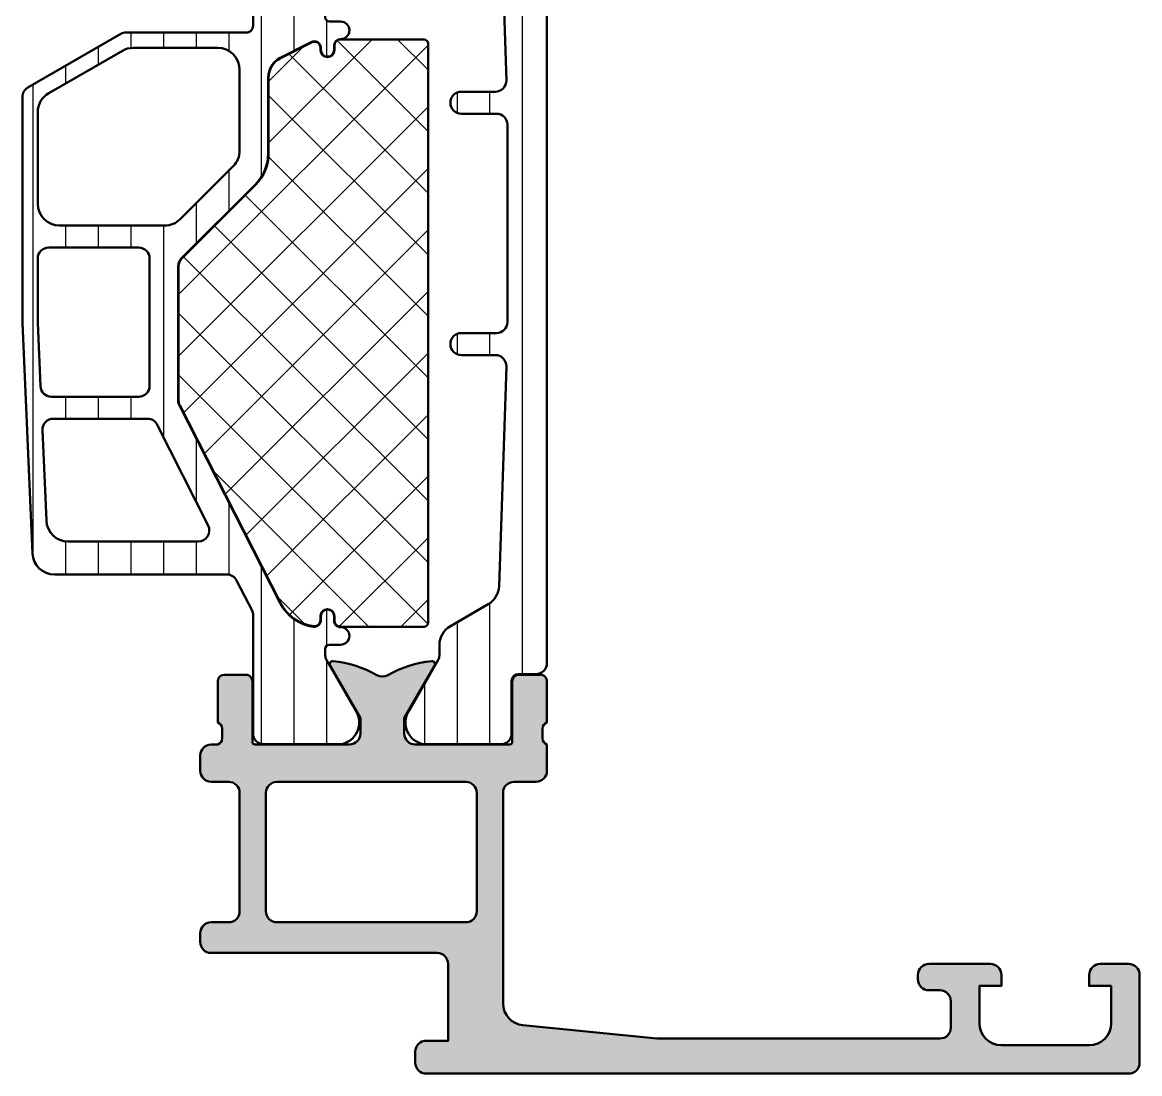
# Model space of a CAD drawing. Extents: x -30 to 40, y 0 to 85.
# Drawn here: x -10.9 to 40, y 0 to 47.9 of the extents above; entities that cross this region are included whole.
import ezdxf

# ---------------------------------------------------------------- set-up
doc = ezdxf.new("R2010")
doc.units = 0
for name, color, linetype, lineweight in [('0S-Alu contour', 7, 'Continuous', 50), ('0S-Alu hatch', 252, 'Continuous', 25), ('0S-Plastic contour', 254, 'Continuous', 50), ('0S-Plastic hatch', 253, 'Continuous', 25), ('0S-PT contour', 91, 'Continuous', 50), ('0S-PT hatch', 103, 'Continuous', 25)]:
    doc.layers.add(name, color=color, linetype=linetype, lineweight=lineweight)
pattern_1 = [(90, (0, 0), (-1.4859, 0), [])]

# ---------------------------------------------------------------- blocks, each defined once
blk = doc.blocks.new('345320__3B09C709_4C10_4AEC_80D9_E5B4F6D0C083_')
at = {"layer": '0S-Alu hatch'}
h = blk.add_hatch(color=256, dxfattribs=at)
edge = h.paths.add_edge_path()
edge.add_line((40, 0.5), (40, 4.50024366378784))
edge.add_arc((39.5, 4.50024366378784), 0.5, 0, 90)
edge.add_line((39.5, 5.00024366378784), (38.19999999999999, 5.000243663787841))
edge.add_arc((38.19999999999999, 4.50024366378784), 0.5000000000000009, 90, 180)
edge.add_line((37.69999999999999, 4.50024366378784), (37.69999999999999, 4.000243663787841))
edge.add_line((37.69999999999999, 4.000243663787841), (38.69999999999999, 4.000243663787841))
edge.add_line((38.69999999999999, 4.000243663787841), (38.69999999999996, 2.300243663787838))
edge.add_ellipse((37.69999999999996, 2.300243663787838), major_axis=(-1, 0), ratio=1, start_angle=90, end_angle=180, ccw=False)
edge.add_line((37.69999999999996, 1.300243663787838), (33.69999999999999, 1.300243663787824))
edge.add_ellipse((33.69999999999999, 2.300243663787824), major_axis=(-1, 0), ratio=1, start_angle=0, end_angle=90, ccw=False)
edge.add_line((32.69999999999999, 2.300243663787824), (32.69999999999999, 4.000243663787841))
edge.add_line((32.69999999999999, 4.000243663787841), (33.69999999999999, 4.000243663787841))
edge.add_line((33.69999999999999, 4.000243663787841), (33.69999999999999, 4.500243663787826))
edge.add_arc((33.19999999999999, 4.50024366378784), 0.5, 0, 90)
edge.add_line((33.19999999999999, 5.00024366378784), (30.40000000000001, 5.00024366378784))
edge.add_arc((30.40000000000001, 4.500243663787842), 0.4999999999999983, 90, 180)
edge.add_line((29.90000000000001, 4.500243663787842), (29.90000000000001, 4.300243663787824))
edge.add_arc((30.40000000000001, 4.300243663787826), 0.5, 180, 270)
edge.add_line((30.40000000000001, 3.800243663787826), (30.90000000000001, 3.800243663787824))
edge.add_ellipse((30.90000000000001, 3.300243663787825), major_axis=(-0.4999999999999992, 0), ratio=1, start_angle=180, end_angle=270, ccw=False)
edge.add_line((31.40000000000001, 3.300243663787825), (31.39999999999998, 2.099877357482897))
edge.add_ellipse((30.89999999999998, 2.099877357482909), major_axis=(-0.5, 0), ratio=1, start_angle=90, end_angle=180, ccw=False)
edge.add_line((30.89999999999998, 1.599877357482909), (17.9996823787689, 1.599877357482909))
edge.add_line((17.9996823787689, 1.599877357482909), (11.90017981529233, 2.209827899932861))
edge.add_ellipse((11.99968270752011, 3.204865503212653), major_axis=(-1.000000328751188, 0), ratio=1, start_angle=-2.6998692987945105e-06, end_angle=84.28945635411958, ccw=False)
edge.add_line((10.99968237876892, 3.204865456091029), (10.99968237876891, 12.79987716674805))
edge.add_ellipse((11.49966856308906, 12.79982517638786), major_axis=(-0.4999861870232295, 0), ratio=1, start_angle=269.9984167959701, end_angle=359.9940421790132, ccw=False)
edge.add_line((11.49968237876891, 13.29981136322021), (12.5, 13.29981136322021))
edge.add_arc((12.5, 13.79981136322022), 0.5000000000000036, 270.0000000000004, 360)
edge.add_line((13, 13.79981136322022), (13.00000000000001, 14.99999999999998))
edge.add_ellipse((13.07883644654306, 15.26752059199311), major_axis=(-0.2788950563274474, 0), ratio=1, start_angle=-1.164589374097602, end_angle=73.58012358050792, ccw=False)
edge.add_line((12.799999, 15.27318899999149), (12.799999, 15.72678299999149))
edge.add_ellipse((13.07886709564316, 15.73244365946855), major_axis=(-0.2789255417371435, 0), ratio=1, start_angle=-73.57540544464541, end_angle=1.1628700728869035, ccw=False)
edge.add_line((13, 15.99998699999148), (13, 17.879998))
edge.add_arc((12.7, 17.879998), 0.2999999999999971, 0, 90.00000000000067)
edge.add_line((12.7, 18.179998), (11.72002568095721, 18.179998))
edge.add_arc((11.72002568095721, 17.879998), 0.3000000000000007, 90, 180)
edge.add_line((11.42002568095721, 17.879998), (11.42002568095721, 15.11999999999999))
edge.add_ellipse((11.30002568095721, 15.12), major_axis=(-0.1200000000000045, 0), ratio=1, start_angle=89.9999999999967, end_angle=180, ccw=False)
edge.add_line((11.3000256809572, 15), (7.000000000000007, 15))
edge.add_ellipse((6.999999999999992, 15.5), major_axis=(-0.4999999999999983, 0), ratio=1, start_angle=0, end_angle=90.00000000000159, ccw=False)
edge.add_line((6.499999999999994, 15.5), (6.5, 16.20000000000001))
edge.add_line((6.5, 16.20000000000001), (7.881495457622371, 18.59282032302755))
edge.add_arc((7.761880215351716, 18.6618802153517), 0.1381197846482912, 329.9999999999988, 455.622577550798)
edge.add_arc((8.238223241173788, 13.82339113815216), 5.000000000000018, 95.62257755079331, 119.8584382604824)
edge.add_ellipse((5.5, 18.59331078962383), major_axis=(-0.49999999999997, 0), ratio=1, start_angle=60.141561739517385, end_angle=119.85843826048259, ccw=False)
edge.add_arc((2.761776758826194, 13.82339113815216), 5.000000000000035, 60.14156173951747, 84.3774224492063)
edge.add_arc((3.238119784648311, 18.66188021535169), 0.1381197846483126, 84.37742244920715, 209.9999999999963)
edge.add_line((3.118504542377633, 18.59282032302754), (4.499999999999992, 16.19999999999998))
edge.add_line((4.499999999999992, 16.19999999999998), (4.499999999999992, 15.5))
edge.add_ellipse((3.999999999999992, 15.5), major_axis=(-0.5, 0), ratio=1, start_angle=90, end_angle=180, ccw=False)
edge.add_line((3.999999999999992, 15), (-0.3000256809571979, 15))
edge.add_ellipse((-0.300025680957205, 15.12000000000001), major_axis=(-0.1200000000000099, 0), ratio=1, start_angle=0, end_angle=90.00000000000341, ccw=False)
edge.add_line((-0.420025680957215, 15.12000000000001), (-0.4200256809572096, 17.879998))
edge.add_arc((-0.7200256809571997, 17.87999800000001), 0.29999999999999, 0, 90.00000000000134)
edge.add_line((-0.7200256809572066, 18.179998), (-1.700000000000002, 18.179998))
edge.add_arc((-1.699999999999995, 17.879998), 0.3000000000000043, 90.00000000000136, 180)
edge.add_line((-2, 17.879998), (-2, 15.9999869999915))
edge.add_ellipse((-2.078867095643161, 15.73244365946856), major_axis=(-0.278925541737144, 0), ratio=1, start_angle=178.8371299271139, end_angle=253.5754054446462, ccw=False)
edge.add_line((-1.799998999999999, 15.7267829999915), (-1.799999000000006, 15.27318899999148))
edge.add_ellipse((-2.078836446543043, 15.2675205919931), major_axis=(-0.2788950563274236, 0), ratio=1, start_angle=106.4198764194928, end_angle=181.1645893740976, ccw=False)
edge.add_line((-1.999999999999999, 15), (-2.30030541419984, 15.00000000000001))
edge.add_arc((-2.300305414199819, 14.50000000000001), 0.4999999999999929, 90.00000000000244, 180)
edge.add_line((-2.800305414199812, 14.50000000000001), (-2.800305414199833, 13.79981136322023))
edge.add_arc((-2.30019069572863, 13.79992608169142), 0.5001147316285112, 180.0131427528032, 269.9868572472019)
edge.add_line((-2.300305414199812, 13.29981136322021), (-1.500287103652972, 13.29981136322021))
edge.add_ellipse((-1.500037242679624, 12.80006122419357), major_axis=(-0.4997502014883589, 0), ratio=1, start_angle=179.9713537287259, end_angle=270.02864627126047, ccw=False)
edge.add_line((-1.000287103652981, 12.79981136322021), (-1.000287103652972, 7.399901866912834))
edge.add_ellipse((-1.500307424488013, 7.399922187747876), major_axis=(-0.5000203212479609, 0), ratio=1, start_angle=90.00232850153498, end_angle=179.9976714983276, ccw=False)
edge.add_line((-1.500287103652951, 6.899901866912835), (-2.300305414199833, 6.899901866912842))
edge.add_arc((-2.30019069572863, 6.399787148441648), 0.5001147316285032, 90.0131427528006, 179.9868572471968)
edge.add_line((-2.800305414199825, 6.399901866912873), (-2.800305414199826, 5.999877452850337))
edge.add_arc((-2.300190695728645, 5.999992171321522), 0.5001147316284899, 180.0131427528032, 269.9868572472019)
edge.add_line((-2.300305414199826, 5.499877452850341), (7.999682378768909, 5.499877452850341))
edge.add_ellipse((7.999682211530881, 4.999877285612313), major_axis=(-0.5000001672380558, 0), ratio=1, start_angle=180.0000191671709, end_angle=269.99998083594005, ccw=False)
edge.add_line((8.49968237876891, 4.999877452877489), (8.499682378768913, 1.499877333641052))
edge.add_line((8.499682378768913, 1.499877333641052), (7.499682378768909, 1.499877333641052))
edge.add_arc((7.499797097260795, 0.9997626151354841), 0.5001147316628816, 90.01314275516937, 179.9868504146385)
edge.add_line((6.999682378768906, 0.9998773932457163), (6.999682378768909, 0.4998773932457004))
edge.add_arc((7.499674482195814, 0.4999920856952977), 0.4999921165814706, 180.013142993924, 269.9798609896782)
edge.add_line((7.499498738951288, 3e-15), (39.5, 0))
edge.add_arc((39.5, 0.5), 0.5, 270, 360)
edge = h.paths.add_edge_path()
edge.add_ellipse((0.6995565618537967, 12.80004091560175), major_axis=(-0.4997704760377533, 0), ratio=1, start_angle=-90.01932230628069, end_angle=0.02631684688930136, ccw=False)
edge.add_line((0.6997251033782703, 13.29981136322021), (9.299761724472035, 13.29981136322021))
edge.add_ellipse((9.29989670623436, 12.79994634498254), major_axis=(-0.4998650364626702, 0), ratio=1, start_angle=179.9845280529183, end_angle=270.0154719470704, ccw=False)
edge.add_line((9.799761724472035, 12.79981136322021), (9.799761724472035, 7.399901866912835))
edge.add_ellipse((9.299716551073615, 7.399947040311261), major_axis=(-0.5000451754388708, 0), ratio=1, start_angle=90.00517602250022, end_angle=179.9948239774992, ccw=False)
edge.add_line((9.299761724472035, 6.899901866912841), (0.6997251033782846, 6.899901866912843))
edge.add_ellipse((0.6995565618538038, 7.399672314531311), major_axis=(-0.4997704760377605, 0), ratio=1, start_angle=-0.02631684688930136, end_angle=90.0193223062816, ccw=False)
edge.add_line((0.1997861385345423, 7.39990186691284), (0.1997861385345423, 12.79981136322028))
at = {"layer": '0S-Alu contour', "color": 7}
for points in [[(3.118504542377633, 18.59282032302754), (4.499999999999992, 16.19999999999998), (4.499999999999992, 15.5)], [(6.499999999999994, 15.5), (6.5, 16.20000000000001), (7.881495457622371, 18.59282032302755)], [(-2, 17.879998), (-2, 15.9999869999915)], [(-0.7200256809572066, 18.179998), (-1.700000000000002, 18.179998)], [(-0.420025680957215, 15.12000000000001), (-0.4200256809572096, 17.879998)], [(11.42002568095721, 17.879998), (11.42002568095721, 15.11999999999999)], [(12.7, 18.179998), (11.72002568095721, 18.179998)], [(13, 15.99998699999148), (13, 17.879998)], [(-1.799998999999999, 15.7267829999915), (-1.799999000000006, 15.27318899999148)], [(12.799999, 15.27318899999149), (12.799999, 15.72678299999149)], [(-1.999999999999999, 15), (-2.30030541419984, 15.00000000000001)], [(3.999999999999992, 15), (-0.3000256809571979, 15)], [(11.3000256809572, 15), (7.000000000000007, 15)], [(13, 13.79981136322022), (13.00000000000001, 14.99999999999998)], [(-2.800305414199812, 14.50000000000001), (-2.800305414199833, 13.79981136322023)], [(-2.300305414199812, 13.29981136322021), (-1.500287103652972, 13.29981136322021)], [(0.6997251033782703, 13.29981136322021), (9.299761724472035, 13.29981136322021)], [(11.49968237876891, 13.29981136322021), (12.5, 13.29981136322021)], [(-1.000287103652981, 12.79981136322021), (-1.000287103652972, 7.399901866912834)], [(0.1997861385345423, 7.39990186691284), (0.1997861385345423, 12.79981136322028)], [(9.799761724472035, 12.79981136322021), (9.799761724472035, 7.399901866912835)], [(10.99968237876892, 3.204865456091029), (10.99968237876891, 12.79987716674805)], [(-1.500287103652951, 6.899901866912835), (-2.300305414199833, 6.899901866912842)], [(9.299761724472035, 6.899901866912841), (0.6997251033782846, 6.899901866912843)], [(-2.800305414199825, 6.399901866912873), (-2.800305414199826, 5.999877452850337)], [(-2.300305414199826, 5.499877452850341), (7.999682378768909, 5.499877452850341)], [(8.49968237876891, 4.999877452877489), (8.499682378768913, 1.499877333641052), (7.499682378768909, 1.499877333641052)], [(33.19999999999999, 5.00024366378784), (30.40000000000001, 5.00024366378784)], [(39.5, 5.00024366378784), (38.19999999999999, 5.000243663787841)], [(29.90000000000001, 4.500243663787842), (29.90000000000001, 4.300243663787824)], [(32.69999999999999, 2.300243663787824), (32.69999999999999, 4.000243663787841), (33.69999999999999, 4.000243663787841), (33.69999999999999, 4.500243663787826)], [(37.69999999999999, 4.50024366378784), (37.69999999999999, 4.000243663787841), (38.69999999999999, 4.000243663787841), (38.69999999999996, 2.300243663787838)], [(40, 0.5), (40, 4.50024366378784)], [(30.40000000000001, 3.800243663787826), (30.90000000000001, 3.800243663787824)], [(31.40000000000001, 3.300243663787825), (31.39999999999998, 2.099877357482897)], [(30.89999999999998, 1.599877357482909), (17.9996823787689, 1.599877357482909), (11.90017981529233, 2.209827899932861)], [(37.69999999999996, 1.300243663787838), (33.69999999999999, 1.300243663787824)], [(6.999682378768906, 0.9998773932457163), (6.999682378768909, 0.4998773932457004)], [(7.499498738951288, 3e-15), (39.5, 0)]]:
    blk.add_lwpolyline(points, dxfattribs=at)
for centre, radius, start, end in [((3.238119784648311, 18.66188021535169), 0.1381197846483126, 84.37742244920715, 209.9999999999963), ((2.761776758826194, 13.82339113815216), 5.000000000000035, 60.14156173951747, 84.3774224492063), ((8.238223241173788, 13.82339113815216), 5.000000000000018, 95.62257755079331, 119.8584382604824), ((7.761880215351716, 18.6618802153517), 0.1381197846482912, 329.9999999999988, 95.62257755079813), ((-1.699999999999995, 17.879998), 0.3000000000000043, 90.00000000000136, 180), ((-0.7200256809571997, 17.87999800000001), 0.29999999999999, 0, 90.00000000000134), ((11.72002568095721, 17.879998), 0.3000000000000007, 90, 180), ((12.7, 17.879998), 0.2999999999999971, 0, 90.00000000000067), ((-2.300305414199819, 14.50000000000001), 0.4999999999999929, 90.00000000000244, 180), ((-2.30019069572863, 13.79992608169142), 0.5001147316285112, 180.0131427528032, 269.9868572472019), ((12.5, 13.79981136322022), 0.5000000000000036, 270.0000000000004, 0), ((-2.30019069572863, 6.399787148441648), 0.5001147316285032, 90.0131427528006, 179.9868572471968), ((-2.300190695728645, 5.999992171321522), 0.5001147316284899, 180.0131427528032, 269.9868572472019), ((30.40000000000001, 4.500243663787842), 0.4999999999999983, 90, 180), ((33.19999999999999, 4.50024366378784), 0.5, 0, 90), ((38.19999999999999, 4.50024366378784), 0.5000000000000009, 90, 180), ((39.5, 4.50024366378784), 0.5, 0, 90), ((30.40000000000001, 4.300243663787826), 0.5, 180, 270), ((7.499797097260795, 0.9997626151354841), 0.5001147316628816, 90.01314275516937, 179.9868504146385), ((7.499674482195814, 0.4999920856952977), 0.4999921165814706, 180.013142993924, 269.9798609896782), ((39.5, 0.5), 0.5, 270, 0)]:
    blk.add_arc(centre, radius, start, end, dxfattribs=at)
at = {"layer": '0S-Alu contour', "color": 7, "extrusion": (0, 0, -1)}
for centre, radius, start, end in [((-5.5, 18.59331078962383), 0.49999999999997, 240.1415617395175, 299.8584382604826), ((2.078867095643161, 15.73244365946856), 0.278925541737144, 106.4245945553538, 181.1628700728862), ((-13.07886709564316, 15.73244365946855), 0.2789255417371435, 358.8371299271131, 73.57540544464544), ((2.078836446543043, 15.2675205919931), 0.2788950563274236, 178.8354106259024, 253.5801235805072), ((-3.999999999999992, 15.5), 0.5, 180, 270), ((-6.999999999999992, 15.5), 0.4999999999999983, 269.9999999999984, 0), ((-13.07883644654306, 15.26752059199311), 0.2788950563274474, 286.4198764194922, 1.16458937409755), ((0.300025680957205, 15.12000000000001), 0.1200000000000099, 269.9999999999966, 0), ((-11.30002568095721, 15.12), 0.1200000000000045, 180, 270.0000000000033), ((1.500037242679624, 12.80006122419357), 0.4997502014883589, 89.97135372873954, 180.0286462712742), ((-0.6995565618537967, 12.80004091560175), 0.4997704760377533, 359.9736831531107, 90.01932230628076), ((-9.29989670623436, 12.79994634498254), 0.4998650364626702, 89.9845280529296, 180.0154719470817), ((-11.49966856308906, 12.79982517638786), 0.4999861870232295, 0.0059578209868092, 90.00158320402991), ((1.500307424488013, 7.399922187747876), 0.5000203212479609, 180.0023285016724, 269.997671498465), ((-0.6995565618538038, 7.399672314531311), 0.4997704760377605, 269.9806776937184, 0.0263168468893796), ((-9.299716551073615, 7.399947040311261), 0.5000451754388708, 180.0051760225009, 269.9948239774998), ((-7.999682211530881, 4.999877285612313), 0.5000001672380558, 90.00001916405994, 179.9999808328291), ((-30.90000000000001, 3.300243663787825), 0.4999999999999992, 90, 180), ((-11.99968270752011, 3.204865503212653), 1.000000328751188, 275.7105436458804, 2.6998693284e-06), ((-30.89999999999998, 2.099877357482909), 0.5, 180, 270), ((-33.69999999999999, 2.300243663787824), 1, 270, 0), ((-37.69999999999996, 2.300243663787838), 1, 180, 270)]:
    blk.add_arc(centre, radius, start, end, dxfattribs=at)
blk = doc.blocks.new('284041__5801DF26_DF4A_4FD8_B7DF_A973E5FCE92F___7E628945_F9F0_4303_AD40_050234929DD2_')
at = {"layer": '0S-Plastic hatch'}
h = blk.add_hatch(dxfattribs=at)
h.set_pattern_fill('ANSI31', color=256, scale=0.4680000000000001, angle=45, style=0)
h.set_pattern_definition(pattern_1)
edge = h.paths.add_edge_path()
edge.add_line((-6.415970436409901, 47.38301270189439), (-10.64994503262528, 44.93852632902735))
edge.add_arc((-10.39994503262541, 44.50551362713493), 0.5000000000000967, 119.9999999999757, 180)
edge.add_line((-10.89994503262551, 44.50551362713493), (-10.89994503262551, 34.20188277422024))
edge.add_line((-10.89994503262551, 34.20188277422024), (-10.44170151195215, 23.70638061263665))
edge.add_arc((-9.442653290370458, 23.75000000000201), 0.9999999999998387, 182.5000000000017, 270.0000000000061)
edge.add_line((-9.442653290370352, 22.75000000000217), (-1.582449368332795, 22.75000000000216))
edge.add_ellipse((-1.58244936833276, 22.25000000000235), major_axis=(-0.4999999999998117, 0), ratio=1, start_angle=207.0072193886969, end_angle=270.0000000000041, ccw=False)
edge.add_line((-1.136974711653987, 22.47705138241774), (-0.4219590108659972, 21.07419106754012))
edge.add_ellipse((-0.6892438048734065, 20.9379602380909), major_axis=(-0.3000000000000101, 0), ratio=1, start_angle=179.9920113084649, end_angle=207.0072193886818, ccw=False)
edge.add_line((-0.3892438077894619, 20.93791840939998), (-0.3900006170636914, 15.50999861706369))
edge.add_arc((0.1099953603749242, 15.50999597743861), 0.4999959774455833, 179.9996975182267, 270.0003024811867)
edge.add_line((0.1099980000000044, 15.01), (3.586539498099476, 15.01))
edge.add_arc((3.444228849108128, 15.99981807472285), 0.9999960709244732, 278.1816080518995, 392.7270160998407)
edge.add_line((4.285481498099471, 16.540453), (2.966964645140826, 18.82419149299001))
edge.add_ellipse((3.399977361871222, 19.07419146728957), major_axis=(-0.5000000000000199, 0), ratio=1, start_angle=0.001175055589214935, end_angle=29.999996599344172, ccw=False)
edge.add_line((2.899977361976353, 19.0741812129951), (2.900054967374494, 19.3499999995752))
edge.add_ellipse((3.100054967587944, 19.34999999978872), major_axis=(-0.2000000002134499, 0), ratio=1, start_angle=270.000000061201, end_angle=360, ccw=False)
edge.add_line((3.100054967374312, 19.55000000000217), (3.600089216368168, 19.55000000000223))
edge.add_arc((3.600089216368196, 19.95000000000218), 0.3999999999999559, 269.9999999999959, 449.9999999999959)
edge.add_ellipse((3.600089216368218, 20.65000000000221), major_axis=(-0.3000000000000647, 0), ratio=1, start_angle=0, end_angle=90.00000000000142, ccw=False)
edge.add_line((3.300089216368153, 20.65000000000221), (3.300089216368156, 20.85000000000221))
edge.add_arc((3.000089216368152, 20.85000000000221), 0.3000000000000043, 0, 180)
edge.add_line((2.700089216368148, 20.85000000000221), (2.700089216368155, 20.66557835962523))
edge.add_ellipse((2.400089216368137, 20.66557835962521), major_axis=(-0.3000000000000184, 0), ratio=1, start_angle=82.23741734384498, end_angle=180, ccw=False)
edge.add_ellipse((2.62970571714662, 22.35000000000223), major_axis=(-2.000000000000064, 0), ratio=1, start_angle=27.00721938868992, end_angle=82.237417343841, ccw=False)
edge.add_line((0.84780709043069, 21.4417944703405), (-3.745419689304362, 30.45370226400084))
edge.add_ellipse((-3.299945032626233, 30.68075364641628), major_axis=(-0.4999999999992611, 0), ratio=1, start_angle=0, end_angle=27.007219388735393, ccw=False)
edge.add_line((-3.799945032625494, 30.68075364641628), (-3.799945032625494, 36.80441558773065))
edge.add_ellipse((-3.299945032625508, 36.80441558773065), major_axis=(-0.4999999999999858, 0), ratio=1, start_angle=314.9999999999979, end_angle=360, ccw=False)
edge.add_line((-3.653498423218759, 37.15796897832392), (-0.2857314702524936, 40.52573593128994))
edge.add_arc((-1.699945032625528, 41.93994949366309), 1.999999999999995, 314.9999999999977, 360)
edge.add_line((0.300054967374467, 41.93994949366309), (0.3000549673745851, 45.40247913859534))
edge.add_ellipse((1.300054967374514, 45.4024791385953), major_axis=(-0.999999999999929, 0), ratio=1, start_angle=296.9864693082962, end_angle=360, ccw=False)
edge.add_line((0.8462748960453076, 46.29359285011831), (2.263955194969348, 47.01551538239349))
edge.add_ellipse((2.400089216368122, 46.74818126893653), major_axis=(-0.3000000000000356, 0), ratio=1, start_angle=180, end_angle=296.98646930829335, ccw=False)
edge.add_line((2.700089216368158, 46.74818126893653), (2.700089216368155, 46.65000000000215))
edge.add_arc((3.000089216368152, 46.65000000000216), 0.2999999999999971, 180, 360)
edge.add_line((3.300089216368149, 46.65000000000217), (3.300089216368156, 46.85000000000216))
edge.add_ellipse((3.600089216368225, 46.85000000000214), major_axis=(-0.3000000000000682, 0), ratio=1, start_angle=270, end_angle=360, ccw=False)
edge.add_arc((3.600089216368196, 47.55000000000218), 0.3999999999999701, 270.0000000000041, 450.000000000004)
edge.add_line((3.600089216368168, 47.95000000000215), (3.100054967374369, 47.95000000000222))
edge.add_ellipse((3.100054967374525, 48.15000000000213), major_axis=(-0.1999999999999034, 0), ratio=1, start_angle=0, end_angle=89.99999999995521, ccw=False)
edge.add_line((2.900054967374622, 48.15000000000213), (2.899977361976347, 48.42581878700407))
edge.add_ellipse((3.399977361871187, 48.42580853271041), major_axis=(-0.4999999999999902, 0), ratio=1, start_angle=330.00000340065566, end_angle=359.9988249447209, ccw=False)
edge.add_line((2.966964645140817, 48.67580850700996), (4.285481498099471, 50.959547))
edge.add_arc((3.444228849108128, 51.50018192527714), 0.999996070924466, 327.2729839001599, 441.8183919481001)
edge.add_line((3.586539498099483, 52.48999999999998), (0.1099980000000045, 52.49))
edge.add_arc((0.1099953603749313, 51.99000402256139), 0.4999959774455833, 89.99969751881414, 180.0003024817733)
edge.add_line((-0.3900006170636842, 51.99000138293119), (-0.3894094438636841, 47.75004182869323))
edge.add_ellipse((-0.6894094409476211, 47.75000000000217), major_axis=(-0.3000000000000025, 0), ratio=1, start_angle=90.00000000000131, end_angle=180.0079886915353, ccw=False)
edge.add_line((-0.689409440947614, 47.45000000000216), (-6.165970436409686, 47.45000000000217))
edge.add_arc((-6.1659704364098, 46.95000000000181), 0.5000000000003624, 89.99999999998697, 119.9999999999894)
edge = h.paths.add_edge_path()
edge.add_ellipse((-5.844431405492514, 45.75000000000218), major_axis=(-0.9999999999999994, 0), ratio=1, start_angle=270.0000000000004, end_angle=300.0000000000005, ccw=False)
edge.add_line((-5.844431405492521, 46.75000000000219), (-1.999945032625426, 46.75000000000219))
edge.add_ellipse((-1.999945032625426, 45.75000000000218), major_axis=(-1, 0), ratio=1, start_angle=180, end_angle=270, ccw=False)
edge.add_line((-0.9999450326254262, 45.75000000000218), (-0.9999450326254256, 42.06421356237528))
edge.add_ellipse((-1.999945032625433, 42.06421356237528), major_axis=(-1.000000000000007, 0), ratio=1, start_angle=135.0000000000006, end_angle=180, ccw=False)
edge.add_line((-1.292838251438873, 41.35710678118873), (-3.707051813811983, 38.94289321881564))
edge.add_ellipse((-4.414158594998532, 39.65000000000218), major_axis=(-0.9999999999999998, 0), ratio=1, start_angle=90, end_angle=135.0000000000001, ccw=False)
edge.add_line((-4.414158594998532, 38.65000000000218), (-9.199945032625472, 38.65000000000218))
edge.add_ellipse((-9.199945032625472, 39.65000000000218), major_axis=(-1, 0), ratio=1, start_angle=0, end_angle=90, ccw=False)
edge.add_line((-10.19994503262547, 39.65000000000218), (-10.19994503262547, 43.81269330410754))
edge.add_ellipse((-9.199945032625472, 43.81269330410754), major_axis=(-0.9999999999999964, 0), ratio=1, start_angle=300.0000000000001, end_angle=360, ccw=False)
edge.add_line((-9.699945032625472, 44.67871870789197), (-6.344431405492521, 46.61602540378662))
edge = h.paths.add_edge_path()
edge.add_ellipse((-9.48696403362586, 29.35000000000233), major_axis=(-0.499999999999844, 0), ratio=1, start_angle=-90.00000000002109, end_angle=2.499999999990507, ccw=False)
edge.add_line((-9.486964033625675, 29.85000000000218), (-5.201609791065841, 29.85000000000217))
edge.add_ellipse((-5.201609791065848, 29.35000000000209), major_axis=(-0.5000000000000818, 0), ratio=1, start_angle=206.7367475977949, end_angle=269.9999999999992, ccw=False)
edge.add_line((-4.755068277857621, 29.57494594235667), (-2.437811529662448, 24.97494594235659))
edge.add_ellipse((-2.884353042870536, 24.7500000000021), major_axis=(-0.4999999999999219, 0), ratio=1, start_angle=89.99999999999852, end_angle=206.7367475977941, ccw=False)
edge.add_line((-2.88435304287055, 24.25000000000217), (-8.807477825119129, 24.25000000000219))
edge.add_ellipse((-8.807477825119108, 25.25000000000216), major_axis=(-0.999999999999968, 0), ratio=1, start_angle=2.500000000003297, end_angle=89.9999999999988, ccw=False)
edge.add_line((-9.80652604670093, 25.20638061263677), (-9.986488144416636, 29.32819030631975))
edge = h.paths.add_edge_path()
edge.add_line((-10.07381003023364, 31.32819030631951), (-10.19994503262547, 34.21715682855332))
edge.add_line((-10.19994503262547, 34.21715682855332), (-10.19994503262547, 37.15000000000217))
edge.add_ellipse((-9.699945032625465, 37.15000000000218), major_axis=(-0.5000000000000071, 0), ratio=1, start_angle=270.0000000000008, end_angle=360, ccw=False)
edge.add_line((-9.699945032625472, 37.65000000000219), (-5.599945032625448, 37.65000000000218))
edge.add_ellipse((-5.599945032625448, 37.15000000000218), major_axis=(-0.5, 0), ratio=1, start_angle=180, end_angle=270, ccw=False)
edge.add_line((-5.099945032625448, 37.15000000000218), (-5.099945032625445, 31.35000000000217))
edge.add_ellipse((-5.599945032625448, 31.35000000000217), major_axis=(-0.5000000000000036, 0), ratio=1, start_angle=90, end_angle=180, ccw=False)
edge.add_line((-5.599945032625448, 30.85000000000217), (-9.574285919442678, 30.85000000000218))
edge.add_ellipse((-9.574285919442694, 31.35000000000219), major_axis=(-0.5000000000000142, 0), ratio=1, start_angle=2.500000000001819, end_angle=90.00000000000159, ccw=False)
at = {"layer": '0S-Alu contour', "color": 7}
for points in [[(-9.699945032625472, 44.67871870789197), (-6.344431405492521, 46.61602540378662)], [(-5.844431405492521, 46.75000000000219), (-1.999945032625426, 46.75000000000219)], [(-0.9999450326254262, 45.75000000000218), (-0.9999450326254256, 42.06421356237528)], [(-10.19994503262547, 39.65000000000218), (-10.19994503262547, 43.81269330410754)], [(-1.292838251438873, 41.35710678118873), (-3.707051813811983, 38.94289321881564)], [(-4.414158594998532, 38.65000000000218), (-9.199945032625472, 38.65000000000218)], [(-9.699945032625472, 37.65000000000219), (-5.599945032625448, 37.65000000000218)], [(-10.07381003023364, 31.32819030631951), (-10.19994503262547, 34.21715682855332), (-10.19994503262547, 37.15000000000217)], [(-5.099945032625448, 37.15000000000218), (-5.099945032625445, 31.35000000000217)], [(-5.599945032625448, 30.85000000000217), (-9.574285919442678, 30.85000000000218)], [(-9.486964033625675, 29.85000000000218), (-5.201609791065841, 29.85000000000217)], [(-4.755068277857621, 29.57494594235667), (-2.437811529662448, 24.97494594235659)], [(-9.80652604670093, 25.20638061263677), (-9.986488144416636, 29.32819030631975)], [(-2.88435304287055, 24.25000000000217), (-8.807477825119129, 24.25000000000219)]]:
    blk.add_lwpolyline(points, dxfattribs=at)
at = {"layer": '0S-Alu contour', "color": 7, "extrusion": (0, 0, -1)}
for centre, radius, start, end in [((5.844431405492514, 45.75000000000218), 0.9999999999999994, 59.99999999999951, 89.99999999999959), ((1.999945032625426, 45.75000000000218), 1, 90, 180), ((9.199945032625472, 43.81269330410754), 0.9999999999999964, 0, 59.99999999999986), ((1.999945032625433, 42.06421356237528), 1.000000000000007, 180, 224.9999999999994), ((9.199945032625472, 39.65000000000218), 1, 270, 0), ((4.414158594998532, 39.65000000000218), 0.9999999999999998, 224.9999999999999, 270), ((9.699945032625465, 37.15000000000218), 0.5000000000000071, 0, 89.9999999999992), ((5.599945032625448, 37.15000000000218), 0.5, 90, 180), ((9.574285919442694, 31.35000000000219), 0.5000000000000142, 269.9999999999984, 357.4999999999982), ((5.599945032625448, 31.35000000000217), 0.5000000000000036, 180, 270), ((9.48696403362586, 29.35000000000233), 0.499999999999844, 357.5000000000095, 90.00000000002115), ((5.201609791065848, 29.35000000000209), 0.5000000000000818, 90.00000000000081, 153.2632524022051), ((8.807477825119108, 25.25000000000216), 0.999999999999968, 270.0000000000012, 357.4999999999967), ((2.884353042870536, 24.7500000000021), 0.4999999999999219, 153.2632524022059, 270.0000000000016)]:
    blk.add_arc(centre, radius, start, end, dxfattribs=at)
at = {"layer": '0S-Plastic contour', "color": 7}
for points in [[(3.586539498099483, 52.48999999999998), (0.1099980000000045, 52.49)], [(-0.3900006170636842, 51.99000138293119), (-0.3894094438636841, 47.75004182869323)], [(2.966964645140817, 48.67580850700996), (4.285481498099471, 50.959547)], [(2.900054967374622, 48.15000000000213), (2.899977361976347, 48.42581878700407)], [(3.600089216368168, 47.95000000000215), (3.100054967374369, 47.95000000000222)], [(-6.415970436409901, 47.38301270189439), (-10.64994503262528, 44.93852632902735)], [(-0.689409440947614, 47.45000000000216), (-6.165970436409686, 47.45000000000217)], [(0.8462748960453076, 46.29359285011831), (2.263955194969348, 47.01551538239349)], [(3.300089216368149, 46.65000000000217), (3.300089216368156, 46.85000000000216)], [(2.700089216368158, 46.74818126893653), (2.700089216368155, 46.65000000000215)], [(0.300054967374467, 41.93994949366309), (0.3000549673745851, 45.40247913859534)], [(-10.89994503262551, 44.50551362713493), (-10.89994503262551, 34.20188277422024), (-10.44170151195215, 23.70638061263665)], [(-3.653498423218759, 37.15796897832392), (-0.2857314702524936, 40.52573593128994)], [(-3.799945032625494, 30.68075364641628), (-3.799945032625494, 36.80441558773065)], [(0.84780709043069, 21.4417944703405), (-3.745419689304362, 30.45370226400084)], [(-9.442653290370352, 22.75000000000217), (-1.582449368332795, 22.75000000000216)], [(-1.136974711653987, 22.47705138241774), (-0.4219590108659972, 21.07419106754012)], [(-0.3892438077894619, 20.93791840939998), (-0.3900006170636914, 15.50999861706369)], [(2.700089216368148, 20.85000000000221), (2.700089216368155, 20.66557835962523)], [(3.300089216368153, 20.65000000000221), (3.300089216368156, 20.85000000000221)], [(2.899977361976353, 19.0741812129951), (2.900054967374494, 19.3499999995752)], [(3.100054967374312, 19.55000000000217), (3.600089216368168, 19.55000000000223)], [(4.285481498099471, 16.540453), (2.966964645140826, 18.82419149299001)], [(0.1099980000000044, 15.01), (3.586539498099476, 15.01)]]:
    blk.add_lwpolyline(points, dxfattribs=at)
for centre, radius, start, end in [((0.1099953603749313, 51.99000402256139), 0.4999959774455833, 89.99969751881414, 180.0003024817733), ((3.444228849108128, 51.50018192527714), 0.999996070924466, 327.2729839001599, 81.81839194810009), ((3.600089216368196, 47.55000000000218), 0.3999999999999701, 270.0000000000041, 90.00000000000406), ((-6.1659704364098, 46.95000000000181), 0.5000000000003624, 89.99999999998697, 119.9999999999894), ((3.000089216368152, 46.65000000000216), 0.2999999999999971, 180, 0), ((-10.39994503262541, 44.50551362713493), 0.5000000000000967, 119.9999999999757, 180), ((-1.699945032625528, 41.93994949366309), 1.999999999999995, 314.9999999999977, 0), ((-9.442653290370458, 23.75000000000201), 0.9999999999998387, 182.5000000000017, 270.0000000000061), ((3.000089216368152, 20.85000000000221), 0.3000000000000043, 0, 180), ((3.600089216368196, 19.95000000000218), 0.3999999999999559, 269.9999999999959, 89.99999999999594), ((3.444228849108128, 15.99981807472285), 0.9999960709244732, 278.1816080518995, 32.72701609984073), ((0.1099953603749242, 15.50999597743861), 0.4999959774455833, 179.9996975182267, 270.0003024811867)]:
    blk.add_arc(centre, radius, start, end, dxfattribs=at)
at = {"layer": '0S-Plastic contour', "color": 7, "extrusion": (0, 0, -1)}
for centre, radius, start, end in [((-3.399977361871187, 48.42580853271041), 0.4999999999999902, 0.0011750552790585, 29.99999659934434), ((-3.100054967374525, 48.15000000000213), 0.1999999999999034, 270.0000000000448, 0), ((0.6894094409476211, 47.75000000000217), 0.3000000000000025, 179.9920113084647, 269.9999999999987), ((-2.400089216368122, 46.74818126893653), 0.3000000000000356, 63.01353069170665, 180), ((-3.600089216368225, 46.85000000000214), 0.3000000000000682, 0, 90), ((-1.300054967374514, 45.4024791385953), 0.999999999999929, 0, 63.0135306917038), ((3.299945032625508, 36.80441558773065), 0.4999999999999858, 0, 45.00000000000212), ((3.299945032626233, 30.68075364641628), 0.4999999999992611, 332.9927806112646, 0), ((1.58244936833276, 22.25000000000235), 0.4999999999998117, 89.99999999999594, 152.9927806113031), ((-2.62970571714662, 22.35000000000223), 2.000000000000064, 277.762582656159, 332.9927806113101), ((0.6892438048734065, 20.9379602380909), 0.3000000000000101, 152.9927806113182, 180.0079886915352), ((-2.400089216368137, 20.66557835962521), 0.3000000000000185, 180, 277.762582656155), ((-3.600089216368218, 20.65000000000221), 0.3000000000000647, 269.9999999999986, 0), ((-3.100054967587944, 19.34999999978872), 0.2000000002134499, 0, 89.99999993879901), ((-3.399977361871222, 19.07419146728957), 0.5000000000000199, 330.0000034006558, 359.9988249444108)]:
    blk.add_arc(centre, radius, start, end, dxfattribs=at)
blk = doc.blocks.new('466000__96462BB2_3380_4908_A377_D534E7CE66A8_')
at = {"layer": '0S-PT hatch'}
h = blk.add_hatch(dxfattribs=at)
h.set_pattern_fill('ANSI37', color=256, scale=0.625, angle=90, style=0)
h.set_pattern_definition([(135, (0, 0), (-1.403165018917055, -1.403165018917055), []), (225, (0, 0), (1.403165018917055, -1.403165018917055), [])])
edge = h.paths.add_edge_path()
edge.add_arc((7.400144183739605, 46.95000000000272), 0.1799999999987918, 0, 89.99999999999324)
edge.add_line((7.400144183739627, 47.13000000000151), (3.600089216368182, 47.13000000000151))
edge.add_arc((3.600089216368182, 46.8500000000015), 0.2800000000000011, 90, 180)
edge.add_line((3.320089216368181, 46.8500000000015), (3.320089216368174, 46.65000000000151))
edge.add_ellipse((3.000089216368166, 46.65000000000151), major_axis=(-0.3200000000000074, 0), ratio=1, start_angle=0, end_angle=180, ccw=False)
edge.add_line((2.680089216368159, 46.65000000000151), (2.680089216368166, 46.74818126893587))
edge.add_arc((2.400089216368179, 46.74818126893587), 0.2799999999999869, 0, 116.986469308293)
edge.add_line((2.273030796396012, 46.99769310816233), (0.8553504974718464, 46.27577057588727))
edge.add_arc((1.300054967374634, 45.40247913859456), 0.9800000000001439, 116.9864693083007, 180)
edge.add_line((0.320054967374491, 45.40247913859456), (0.3200549673745527, 41.93994949366262))
edge.add_ellipse((-1.69994503262545, 41.93994949366259), major_axis=(-2.020000000000003, 0), ratio=1, start_angle=134.9999999999997, end_angle=180, ccw=False)
edge.add_line((-0.2715893346286301, 40.51159379566576), (-3.63935628759502, 37.14382684269939))
edge.add_arc((-3.299945032625466, 36.80441558772984), 0.4800000000000071, 135.0000000000012, 180)
edge.add_line((-3.779945032625473, 36.80441558772984), (-3.77994503262542, 30.68075364641567))
edge.add_arc((-3.299945032625736, 30.6807536464159), 0.4799999999996843, 180, 207.007219388723)
edge.add_line((-3.727600703037138, 30.46278431929699), (0.8656260766977585, 21.45087652563634))
edge.add_arc((2.629705717146386, 22.35000000000155), 1.97999999999998, 207.0072193886943, 262.2374173438475)
edge.add_arc((2.400089216368151, 20.66557835962458), 0.2800000000000201, 262.2374173438423, 360)
edge.add_line((2.680089216368171, 20.66557835962458), (2.680089216368166, 20.85000000000156))
edge.add_ellipse((3.000089216368166, 20.85000000000156), major_axis=(-0.3200000000000003, 0), ratio=1, start_angle=180, end_angle=360, ccw=False)
edge.add_line((3.320089216368167, 20.85000000000156), (3.320089216368174, 20.65000000000155))
edge.add_arc((3.600089216368182, 20.65000000000154), 0.2800000000000082, 180, 269.9999999999956)
edge.add_line((3.600089216368161, 20.37000000000154), (7.400144183738305, 20.37000000000154))
edge.add_arc((7.400144183738284, 20.55000000000148), 0.1799999999999464, 270.0000000000068, 360)
edge.add_line((7.58014418373823, 20.55000000000148), (7.580144183738397, 46.95000000000265))
at = {"layer": '0S-PT contour', "color": 7}
for points in [[(2.273030796396012, 46.99769310816233), (0.8553504974718464, 46.27577057588727)], [(3.320089216368181, 46.8500000000015), (3.320089216368174, 46.65000000000151)], [(7.400144183739627, 47.13000000000151), (3.600089216368182, 47.13000000000151)], [(7.58014418373823, 20.55000000000148), (7.580144183738397, 46.95000000000265)], [(2.680089216368159, 46.65000000000151), (2.680089216368166, 46.74818126893587)], [(0.320054967374491, 45.40247913859456), (0.3200549673745527, 41.93994949366262)], [(-0.2715893346286301, 40.51159379566576), (-3.63935628759502, 37.14382684269939)], [(-3.779945032625473, 36.80441558772984), (-3.77994503262542, 30.68075364641567)], [(-3.727600703037138, 30.46278431929699), (0.8656260766977585, 21.45087652563634)], [(2.680089216368171, 20.66557835962458), (2.680089216368166, 20.85000000000156)], [(3.320089216368167, 20.85000000000156), (3.320089216368174, 20.65000000000155)], [(3.600089216368161, 20.37000000000154), (7.400144183738305, 20.37000000000154)]]:
    blk.add_lwpolyline(points, dxfattribs=at)
for centre, radius, start, end in [((2.400089216368179, 46.74818126893587), 0.2799999999999869, 0, 116.986469308293), ((3.600089216368182, 46.8500000000015), 0.2800000000000011, 90, 180), ((7.400144183739605, 46.95000000000272), 0.1799999999987918, 0, 89.99999999999324), ((1.300054967374634, 45.40247913859456), 0.9800000000001439, 116.9864693083007, 180), ((-3.299945032625466, 36.80441558772984), 0.4800000000000071, 135.0000000000012, 180), ((-3.299945032625736, 30.6807536464159), 0.4799999999996843, 180, 207.007219388723), ((2.629705717146386, 22.35000000000155), 1.97999999999998, 207.0072193886943, 262.2374173438475), ((2.400089216368151, 20.66557835962458), 0.2800000000000201, 262.2374173438423, 0), ((3.600089216368182, 20.65000000000154), 0.2800000000000082, 180, 269.9999999999956), ((7.400144183738284, 20.55000000000148), 0.1799999999999464, 270.0000000000068, 0)]:
    blk.add_arc(centre, radius, start, end, dxfattribs=at)
at = {"layer": '0S-PT contour', "color": 7, "extrusion": (0, 0, -1)}
for centre, radius, start, end in [((-3.000089216368166, 46.65000000000151), 0.3200000000000074, 180, 0), ((1.69994503262545, 41.93994949366259), 2.020000000000003, 180, 225.0000000000003), ((-3.000089216368166, 20.85000000000156), 0.3200000000000003, 0, 180)]:
    blk.add_arc(centre, radius, start, end, dxfattribs=at)
blk = doc.blocks.new('284041__798D3056_6E5E_4B7E_8BFA_BF58744678B3___3A49AE8F_FB54_45BA_AE2F_C0CD6D60EF58_')
at = {"layer": '0S-Plastic hatch'}
h = blk.add_hatch(dxfattribs=at)
h.set_pattern_fill('ANSI31', color=256, scale=0.4680000000000001, angle=45, style=0)
h.set_pattern_definition(pattern_1)
edge = h.paths.add_edge_path()
edge.add_line((11.68966598775746, 59.29000299999996), (12.4999973210908, 59.29000299999997))
edge.add_ellipse((12.49999999615563, 58.79072320234064), major_axis=(-0.499279797666493, 0), ratio=1, start_angle=179.9996930188024, end_angle=270.00030698202704, ccw=False)
edge.add_line((12.99927979381495, 58.79072052728305), (12.99927979381495, 18.70927947272413))
edge.add_ellipse((12.49999999615561, 18.70927679765931), major_axis=(-0.4992797976665107, 0), ratio=1, start_angle=89.99969301797381, end_angle=180.0003069811977, ccw=False)
edge.add_line((12.49999732109079, 18.20999699999997), (11.68966598775747, 18.20999699999997))
edge.add_arc((11.68966598775747, 17.90999699999997), 0.3000000000000043, 90.00000000000067, 180)
edge.add_line((11.38966598775747, 17.90999699999997), (11.39000061706369, 15.50999861706366))
edge.add_ellipse((10.89000463962507, 15.50999597743858), major_axis=(-0.4999959774455797, 0), ratio=1, start_angle=89.99969751881292, end_angle=180.0003024817733, ccw=False)
edge.add_line((10.89000199999999, 15.00999999999997), (7.413460501900523, 15.00999999999997))
edge.add_ellipse((7.555771150891878, 15.99981807472282), major_axis=(-0.9999960709244778, 0), ratio=1, start_angle=-32.7270160998404, end_angle=81.81839194810021, ccw=False)
edge.add_line((6.714518501900528, 16.54045299999997), (8.03303535485918, 18.82419149298998))
edge.add_arc((7.600022638128812, 19.07419146728953), 0.4999999999999881, 330.0000034006555, 359.9988249444108)
edge.add_line((8.10002263802365, 19.07418121299506), (8.099999999982572, 19.5314954575983))
edge.add_ellipse((9.100720206167576, 19.53149545759828), major_axis=(-1.000720206185004, 0), ratio=1, start_angle=300.0000000005281, end_angle=360, ccw=False)
edge.add_line((8.600360103067086, 20.39814457823029), (10.31820762235931, 21.38994430593909))
edge.add_arc((9.818207622352261, 22.25596970971945), 0.9999999999999973, 300.0000000004664, 358.1038437968048)
edge.add_line((10.81766006032339, 22.2228815814322), (11.14907269776791, 32.23345593585634))
edge.add_arc((10.64934647878235, 32.24999999999996), 0.4999999999999934, 358.1038437968055, 450.0000000000004)
edge.add_line((10.64934647878235, 32.74999999999996), (9.09927979381495, 32.74999999999996))
edge.add_ellipse((9.099279793814958, 33.24999999999996), major_axis=(-0.5, 0), ratio=1, start_angle=-90.00000000000068, end_angle=89.9999999999992, ccw=False)
edge.add_line((9.099279793814963, 33.74999999999996), (10.69927979381496, 33.74999999999996))
edge.add_arc((10.69927979381495, 34.24999999999997), 0.5000000000000071, 270.0000000000008, 360)
edge.add_line((11.19927979381496, 34.24999999999997), (11.19927979381496, 43.24999999999997))
edge.add_arc((10.69927979381496, 43.24999999999995), 0.4999999999999965, 0, 89.99999999999959)
edge.add_line((10.69927979381496, 43.74999999999995), (9.09927979381495, 43.74999999999995))
edge.add_ellipse((9.099279793814976, 44.24999999999996), major_axis=(-0.5000000000000071, 0), ratio=1, start_angle=-90.00000000000279, end_angle=89.9999999999971, ccw=False)
edge.add_line((9.099279793815, 44.74999999999996), (10.64934647878235, 44.74999999999996))
edge.add_arc((10.64934647878234, 45.24999999999997), 0.5, 270.0000000000008, 361.8961562031937)
edge.add_line((11.14907269776791, 45.26654406414358), (10.81766006032339, 55.27711841856774))
edge.add_arc((9.818207622352226, 55.24403029028046), 1.00000000000003, 1.896156203196491, 59.99999999953306)
edge.add_line((10.3182076223593, 56.11005569406085), (8.600360103067956, 57.10185542176912))
edge.add_ellipse((9.100720206169285, 57.96850454240261), major_axis=(-1.000720206186711, 0), ratio=1, start_angle=0, end_angle=59.99999999947289, ccw=False)
edge.add_line((8.099999999982575, 57.96850454240261), (8.100022638023649, 58.42581878700403))
edge.add_arc((7.600022638128685, 58.42580853271035), 0.5000000000001146, 0.0011750555892266, 29.99999659934177)
edge.add_line((8.033035354859173, 58.67580850700995), (6.714518501900528, 60.95954699999996))
edge.add_ellipse((7.555771150891878, 61.50018192527712), major_axis=(-0.9999960709244797, 0), ratio=1, start_angle=-81.81839194809982, end_angle=32.727016099840625, ccw=False)
edge.add_line((7.413460501900517, 62.48999999999997), (10.89000199999999, 62.48999999999997))
edge.add_ellipse((10.89000463962505, 61.99000402256133), major_axis=(-0.4999959774456046, 0), ratio=1, start_angle=179.9996975182268, end_angle=270.00030248118503, ccw=False)
edge.add_line((11.39000061706369, 61.99000138293113), (11.38966598775747, 59.59000299999996))
edge.add_arc((11.68966598775746, 59.59000299999996), 0.2999999999999936, 180, 270)
at = {"layer": '0S-Plastic contour', "color": 7}
for points in [[(7.413460501900517, 62.48999999999997), (10.89000199999999, 62.48999999999997)], [(11.39000061706369, 61.99000138293113), (11.38966598775747, 59.59000299999996)], [(8.033035354859173, 58.67580850700995), (6.714518501900528, 60.95954699999996)], [(11.68966598775746, 59.29000299999996), (12.4999973210908, 59.29000299999997)], [(12.99927979381495, 58.79072052728305), (12.99927979381495, 18.70927947272413)], [(8.099999999982575, 57.96850454240261), (8.100022638023649, 58.42581878700403)], [(10.3182076223593, 56.11005569406085), (8.600360103067956, 57.10185542176912)], [(11.14907269776791, 45.26654406414358), (10.81766006032339, 55.27711841856774)], [(9.099279793815, 44.74999999999996), (10.64934647878235, 44.74999999999996)], [(10.69927979381496, 43.74999999999995), (9.09927979381495, 43.74999999999995)], [(11.19927979381496, 34.24999999999997), (11.19927979381496, 43.24999999999997)], [(9.099279793814963, 33.74999999999996), (10.69927979381496, 33.74999999999996)], [(10.64934647878235, 32.74999999999996), (9.09927979381495, 32.74999999999996)], [(10.81766006032339, 22.2228815814322), (11.14907269776791, 32.23345593585634)], [(8.600360103067086, 20.39814457823029), (10.31820762235931, 21.38994430593909)], [(8.10002263802365, 19.07418121299506), (8.099999999982572, 19.5314954575983)], [(6.714518501900528, 16.54045299999997), (8.03303535485918, 18.82419149298998)], [(11.38966598775747, 17.90999699999997), (11.39000061706369, 15.50999861706366)], [(12.49999732109079, 18.20999699999997), (11.68966598775747, 18.20999699999997)], [(10.89000199999999, 15.00999999999997), (7.413460501900523, 15.00999999999997)]]:
    blk.add_lwpolyline(points, dxfattribs=at)
at = {"layer": '0S-Plastic contour', "color": 7, "extrusion": (0, 0, -1)}
for centre, radius, start, end in [((-7.555771150891878, 61.50018192527712), 0.9999960709244797, 327.2729839001594, 81.81839194809986), ((-10.89000463962505, 61.99000402256133), 0.4999959774456046, 89.99969751881494, 180.0003024817733), ((-12.49999999615563, 58.79072320234064), 0.499279797666493, 89.99969301797297, 180.0003069811977), ((-9.100720206169285, 57.96850454240261), 1.000720206186711, 300.0000000005271, 0), ((-9.099279793814976, 44.24999999999996), 0.5000000000000071, 270.0000000000029, 90.00000000000286), ((-9.099279793814958, 33.24999999999996), 0.5, 270.0000000000008, 90.00000000000081), ((-9.100720206167576, 19.53149545759828), 1.000720206185004, 0, 59.99999999947193), ((-12.49999999615561, 18.70927679765931), 0.4992797976665107, 179.9996930188023, 270.0003069820262), ((-7.555771150891878, 15.99981807472282), 0.9999960709244778, 278.1816080518998, 32.72701609984042), ((-10.89000463962507, 15.50999597743858), 0.4999959774455797, 179.9996975182267, 270.0003024811871)]:
    blk.add_arc(centre, radius, start, end, dxfattribs=at)
at = {"layer": '0S-Plastic contour', "color": 7}
for centre, radius, start, end in [((11.68966598775746, 59.59000299999996), 0.2999999999999936, 180, 270), ((7.600022638128685, 58.42580853271035), 0.5000000000001146, 0.0011750555892266, 29.99999659934177), ((9.818207622352226, 55.24403029028046), 1.00000000000003, 1.896156203196491, 59.99999999953306), ((10.64934647878234, 45.24999999999997), 0.5, 270.0000000000008, 1.8961562031938), ((10.69927979381496, 43.24999999999995), 0.4999999999999965, 0, 89.99999999999959), ((10.69927979381495, 34.24999999999997), 0.5000000000000071, 270.0000000000008, 0), ((10.64934647878235, 32.24999999999996), 0.4999999999999934, 358.1038437968055, 90.0000000000004), ((9.818207622352261, 22.25596970971945), 0.9999999999999973, 300.0000000004664, 358.1038437968048), ((7.600022638128812, 19.07419146728953), 0.4999999999999881, 330.0000034006555, 359.9988249444108), ((11.68966598775747, 17.90999699999997), 0.3000000000000043, 90.00000000000067, 180)]:
    blk.add_arc(centre, radius, start, end, dxfattribs=at)
blk = doc.blocks.new('466000__3FFFAFFF_AEC1_48A6_9660_20E164447F26_')
at = {"layer": '0S-Alu contour', "color": 7}
blk.add_blockref('345320__3B09C709_4C10_4AEC_80D9_E5B4F6D0C083_', (0, 0), dxfattribs=at)
at = {"layer": '0S-Plastic contour', "color": 7}
for name in ['284041__798D3056_6E5E_4B7E_8BFA_BF58744678B3___3A49AE8F_FB54_45BA_AE2F_C0CD6D60EF58_', '284041__5801DF26_DF4A_4FD8_B7DF_A973E5FCE92F___7E628945_F9F0_4303_AD40_050234929DD2_']:
    blk.add_blockref(name, (0, 0), dxfattribs=at)
at = {"layer": '0S-PT contour', "color": 7}
blk.add_blockref('466000__96462BB2_3380_4908_A377_D534E7CE66A8_', (0, 0), dxfattribs=at)

msp = doc.modelspace()

# ---------------------------------------------------------------- block references
at = {"layer": '0S-Alu contour', "color": 7}
msp.add_blockref('466000__3FFFAFFF_AEC1_48A6_9660_20E164447F26_', (0, 0), dxfattribs=at)

doc.saveas('drawing.dxf')
